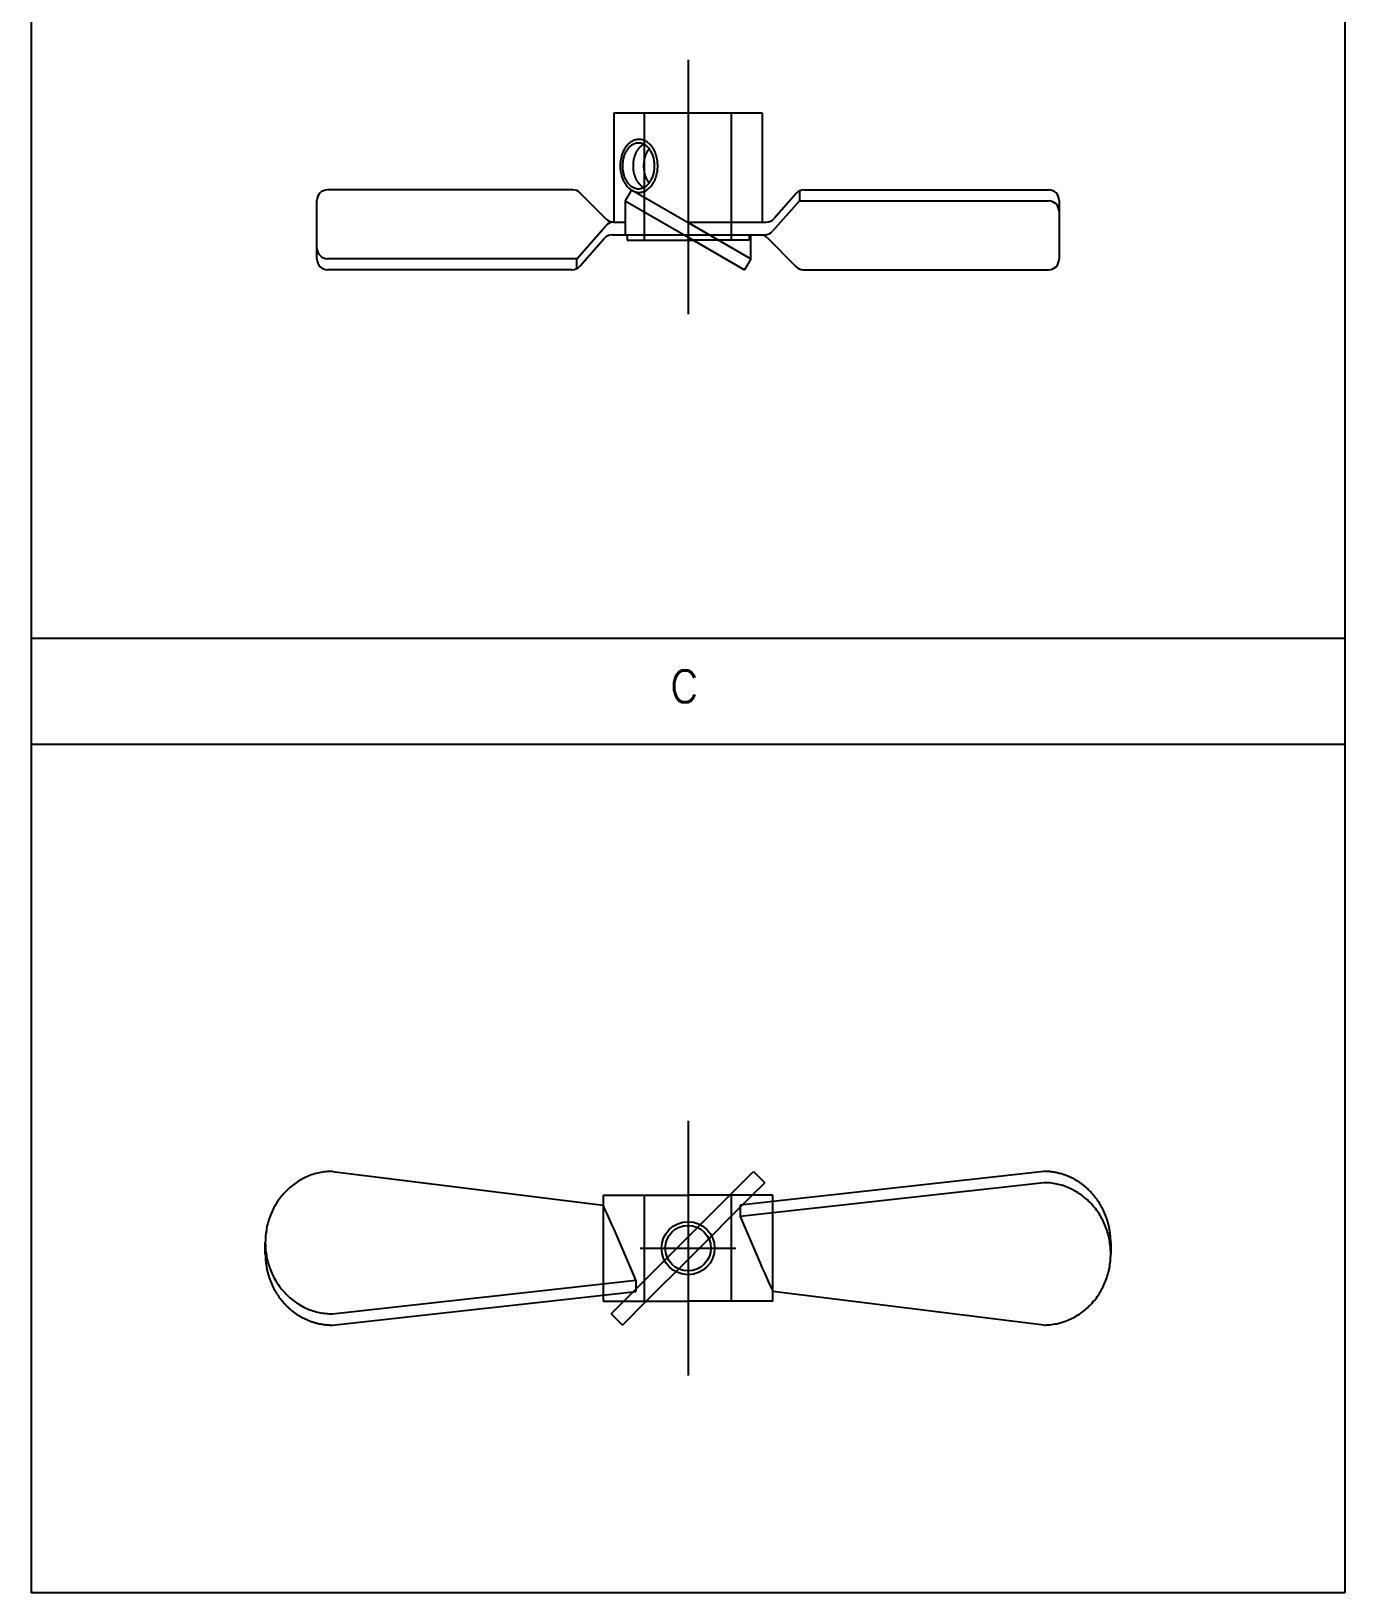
# Model space of a CAD drawing. Extents: x -205 to 734, y -924 to 175.
# Drawn here: x 610.4 to 734.3, y -832.4 to -685.1 of the extents above; entities that cross this region are included whole.
import ezdxf

# ---------------------------------------------------------------- set-up
doc = ezdxf.new("R2010")
doc.units = 0
doc.linetypes.add('CENTER', pattern=[50.8, 31.75, -6.35, 6.35, -6.35])
doc.linetypes.add('DASHED', pattern=[19.05, 12.7, -6.35])
doc.layers.get('0').update_dxf_attribs({"linetype": 'CONTINUOUS'})
doc.layers.add('CENTER', color=1, linetype='CENTER')
doc.styles.get("Standard").update_dxf_attribs({"font": 'txt.shx', "height": 3, "bigfont": 'bigfont.shx'})

# ---------------------------------------------------------------- blocks, each defined once
blk = doc.blocks.new('*U3')
at = {"color": 7, "linetype": 'CONTINUOUS'}
blk.add_text('C', height=3, dxfattribs=at).set_placement((493.82, 119.6))

msp = doc.modelspace()

# ---------------------------------------------------------------- linework, layer by layer
at = {"color": 7, "linetype": 'CONTINUOUS'}
for p, q in [((610.41, -562.4), (610.41, -832.4)), ((610.41, -562.4), (610.41, -832.4)), ((734.29, -562.4), (734.29, -832.4)), ((734.29, -562.4), (734.29, -832.4)), ((665.35, -692.81), (672.35, -692.81)), ((665.35, -692.81), (665.35, -703.11)), ((672.35, -692.81), (679.35, -692.81)), ((679.35, -692.81), (679.35, -703.11)), ((637.35, -706.61), (637.35, -701.07)), ((661.47, -700.07), (638.35, -700.07)), ((664.6, -702.81), (662.18, -700.37)), ((667.02, -700.07), (666.42, -701.11)), ((666.42, -701.11), (672.35, -704.53)), ((666.42, -701.11), (666.42, -704.31)), ((667.02, -700.07), (672.35, -703.15)), ((682.85, -701.11), (680.33, -703.97)), ((682.55, -700.41), (680.47, -702.77)), ((682.85, -700.17), (682.85, -701.11)), ((682.85, -701.11), (706.35, -701.11)), ((683.3, -700.07), (706.35, -700.07)), ((707.35, -701.07), (707.35, -706.61)), ((661.85, -706.57), (664.6, -703.45)), ((665.31, -703.11), (666.42, -703.11)), ((672.35, -703.11), (679.72, -703.11)), ((672.35, -703.15), (678.28, -706.57)), ((662.14, -707.27), (664.45, -704.65)), ((665.2, -704.31), (671.96, -704.31)), ((666.6, -704.31), (666.6, -704.81)), ((666.6, -704.81), (672.35, -704.81)), ((671.96, -704.31), (672.35, -704.31)), ((672.35, -704.53), (677.68, -707.61)), ((672.35, -704.81), (672.83, -704.81)), ((674.36, -704.31), (679.58, -704.31)), ((678.1, -704.31), (678.1, -704.81)), ((678.28, -706.57), (678.28, -704.31)), ((679.84, -704.61), (682.51, -707.31)), ((661.85, -706.57), (638.35, -706.57)), ((661.85, -707.51), (661.85, -706.57)), ((678.28, -706.57), (677.68, -707.61)), ((661.39, -707.61), (638.35, -707.61)), ((683.22, -707.61), (706.35, -707.61)), ((734.29, -742.4), (610.41, -742.4)), ((734.29, -752.4), (610.41, -752.4)), ((638.81, -792.66), (664.35, -795.84)), ((676.29, -794.9), (678.53, -792.66)), ((705.89, -792.66), (677.26, -795.84)), ((705.89, -793.72), (677.26, -796.9)), ((678.41, -794.9), (679.59, -793.72)), ((678.53, -792.66), (679.59, -793.72)), ((664.35, -794.9), (664.35, -795.84)), ((664.35, -794.9), (672.35, -794.9)), ((680.35, -794.9), (672.35, -794.9)), ((680.35, -795.49), (680.35, -794.9)), ((677.26, -795.84), (677.26, -796.9)), ((632.48, -800.43), (632.48, -799.37)), ((712.21, -799.37), (712.21, -800.43)), ((638.81, -806.09), (667.43, -802.91)), ((638.81, -807.15), (667.43, -803.97)), ((667.43, -802.91), (667.43, -803.97)), ((680.35, -804.9), (680.35, -803.97)), ((705.89, -807.15), (680.35, -803.97)), ((664.35, -804.31), (664.35, -804.9)), ((664.35, -804.9), (672.35, -804.9)), ((665.1, -806.09), (666.29, -804.9)), ((668.41, -804.9), (666.16, -807.15)), ((680.35, -804.9), (672.35, -804.9)), ((665.1, -806.09), (666.16, -807.15)), ((734.29, -832.4), (610.41, -832.4)), ((734.29, -832.4), (610.41, -832.4))]:
    msp.add_line(p, q, dxfattribs=at)
at = {"color": 3, "linetype": 'DASHED'}
for p, q in [((668.25, -704.81), (668.25, -692.81)), ((676.45, -704.81), (676.45, -692.81)), ((672.35, -704.31), (674.36, -704.31)), ((678.1, -704.81), (672.83, -704.81)), ((668.25, -804.9), (668.25, -794.9)), ((676.29, -794.9), (672.35, -798.84)), ((678.41, -794.9), (672.35, -800.96)), ((676.45, -804.9), (676.45, -794.9)), ((664.35, -795.84), (664.35, -804.31)), ((680.35, -803.97), (680.35, -795.49)), ((672.35, -798.84), (666.29, -804.9)), ((672.35, -800.96), (668.41, -804.9))]:
    msp.add_line(p, q, dxfattribs=at)
at = {"color": 7, "linetype": 'CONTINUOUS'}
for points in [[(667.72, -700.31, 0), (667.81, -700.31, 0), (667.9, -700.3, 0), (667.98, -700.28, 0), (668.07, -700.26, 0), (668.15, -700.23, 0), (668.24, -700.2, 0), (668.32, -700.16, 0), (668.4, -700.12, 0), (668.48, -700.07, 0), (668.56, -700.01, 0), (668.63, -699.95, 0), (668.71, -699.89, 0), (668.78, -699.82, 0), (668.85, -699.74, 0), (668.91, -699.66, 0), (668.97, -699.58, 0), (669.03, -699.49, 0), (669.09, -699.39, 0), (669.14, -699.3, 0), (669.19, -699.2, 0), (669.24, -699.09, 0), (669.28, -698.99, 0), (669.32, -698.88, 0), (669.36, -698.76, 0), (669.39, -698.65, 0), (669.41, -698.53, 0), (669.44, -698.42, 0), (669.46, -698.3, 0), (669.47, -698.18, 0), (669.48, -698.05, 0), (669.49, -697.93, 0), (669.49, -697.81, 0), (669.49, -697.69, 0), (669.48, -697.56, 0), (669.47, -697.44, 0), (669.46, -697.32, 0), (669.44, -697.2, 0), (669.41, -697.08, 0), (669.39, -696.97, 0), (669.36, -696.85, 0), (669.32, -696.74, 0), (669.28, -696.63, 0), (669.24, -696.52, 0), (669.19, -696.42, 0), (669.14, -696.32, 0), (669.09, -696.22, 0), (669.03, -696.13, 0), (668.97, -696.04, 0), (668.91, -695.96, 0), (668.85, -695.88, 0), (668.78, -695.8, 0), (668.71, -695.73, 0), (668.63, -695.66, 0), (668.56, -695.6, 0), (668.48, -695.55, 0), (668.4, -695.5, 0), (668.32, -695.46, 0), (668.24, -695.42, 0), (668.15, -695.38, 0), (668.07, -695.36, 0), (667.98, -695.34, 0), (667.9, -695.32, 0), (667.81, -695.31, 0), (667.72, -695.31, 0), (667.64, -695.31, 0), (667.55, -695.32, 0), (667.46, -695.34, 0), (667.38, -695.36, 0), (667.29, -695.38, 0), (667.21, -695.42, 0), (667.13, -695.46, 0), (667.05, -695.5, 0), (666.97, -695.55, 0), (666.89, -695.6, 0), (666.81, -695.66, 0), (666.74, -695.73, 0), (666.67, -695.8, 0), (666.6, -695.88, 0), (666.54, -695.96, 0), (666.47, -696.04, 0), (666.41, -696.13, 0), (666.36, -696.22, 0), (666.3, -696.32, 0), (666.25, -696.42, 0), (666.21, -696.52, 0), (666.16, -696.63, 0), (666.12, -696.74, 0), (666.09, -696.85, 0), (666.06, -696.97, 0), (666.03, -697.08, 0), (666.01, -697.2, 0), (665.99, -697.32, 0), (665.97, -697.44, 0), (665.96, -697.56, 0), (665.96, -697.69, 0), (665.96, -697.81, 0), (665.96, -697.93, 0), (665.96, -698.05, 0), (665.97, -698.18, 0), (665.99, -698.3, 0), (666.01, -698.42, 0), (666.03, -698.53, 0), (666.06, -698.65, 0), (666.09, -698.76, 0), (666.12, -698.88, 0), (666.16, -698.99, 0), (666.21, -699.09, 0), (666.25, -699.2, 0), (666.3, -699.3, 0), (666.36, -699.39, 0), (666.41, -699.49, 0), (666.47, -699.58, 0), (666.54, -699.66, 0), (666.6, -699.74, 0), (666.67, -699.82, 0), (666.74, -699.89, 0), (666.81, -699.95, 0), (666.89, -700.01, 0), (666.97, -700.07, 0), (667.05, -700.12, 0), (667.13, -700.16, 0), (667.21, -700.2, 0), (667.29, -700.23, 0), (667.38, -700.26, 0), (667.46, -700.28, 0), (667.55, -700.3, 0), (667.64, -700.31, 0), (667.72, -700.31, 0)], [(667.68, -699.96, 0), (667.75, -699.96, 0), (667.83, -699.95, 0), (667.9, -699.93, 0), (667.98, -699.92, 0), (668.05, -699.89, 0), (668.12, -699.87, 0), (668.19, -699.83, 0), (668.26, -699.79, 0), (668.33, -699.75, 0), (668.39, -699.71, 0), (668.46, -699.65, 0), (668.52, -699.6, 0), (668.58, -699.54, 0), (668.64, -699.47, 0), (668.7, -699.4, 0), (668.75, -699.33, 0), (668.8, -699.25, 0), (668.85, -699.17, 0), (668.9, -699.09, 0), (668.94, -699, 0), (668.98, -698.91, 0), (669.02, -698.82, 0), (669.05, -698.73, 0), (669.08, -698.63, 0), (669.11, -698.53, 0), (669.13, -698.43, 0), (669.15, -698.33, 0), (669.17, -698.23, 0), (669.18, -698.12, 0), (669.19, -698.02, 0), (669.2, -697.91, 0), (669.2, -697.81, 0), (669.2, -697.7, 0), (669.19, -697.6, 0), (669.18, -697.49, 0), (669.17, -697.39, 0), (669.15, -697.29, 0), (669.13, -697.18, 0), (669.11, -697.08, 0), (669.08, -696.99, 0), (669.05, -696.89, 0), (669.02, -696.79, 0), (668.98, -696.7, 0), (668.94, -696.61, 0), (668.9, -696.53, 0), (668.85, -696.45, 0), (668.8, -696.37, 0), (668.75, -696.29, 0), (668.7, -696.22, 0), (668.64, -696.15, 0), (668.58, -696.08, 0), (668.52, -696.02, 0), (668.46, -695.97, 0), (668.39, -695.91, 0), (668.33, -695.87, 0), (668.26, -695.82, 0), (668.19, -695.78, 0), (668.12, -695.75, 0), (668.05, -695.72, 0), (667.98, -695.7, 0), (667.9, -695.68, 0), (667.83, -695.67, 0), (667.75, -695.66, 0), (667.68, -695.66, 0), (667.6, -695.66, 0), (667.53, -695.67, 0), (667.46, -695.68, 0), (667.38, -695.7, 0), (667.31, -695.72, 0), (667.24, -695.75, 0), (667.17, -695.78, 0), (667.1, -695.82, 0), (667.03, -695.87, 0), (666.96, -695.91, 0), (666.9, -695.97, 0), (666.83, -696.02, 0), (666.77, -696.08, 0), (666.71, -696.15, 0), (666.66, -696.22, 0), (666.6, -696.29, 0), (666.55, -696.37, 0), (666.5, -696.45, 0), (666.46, -696.53, 0), (666.41, -696.61, 0), (666.37, -696.7, 0), (666.34, -696.79, 0), (666.3, -696.89, 0), (666.27, -696.99, 0), (666.25, -697.08, 0), (666.22, -697.18, 0), (666.2, -697.29, 0), (666.19, -697.39, 0), (666.17, -697.49, 0), (666.16, -697.6, 0), (666.16, -697.7, 0), (666.16, -697.81, 0), (666.16, -697.91, 0), (666.16, -698.02, 0), (666.17, -698.12, 0), (666.19, -698.23, 0), (666.2, -698.33, 0), (666.22, -698.43, 0), (666.25, -698.53, 0), (666.27, -698.63, 0), (666.3, -698.73, 0), (666.34, -698.82, 0), (666.37, -698.91, 0), (666.41, -699, 0), (666.46, -699.09, 0), (666.5, -699.17, 0), (666.55, -699.25, 0), (666.6, -699.33, 0), (666.66, -699.4, 0), (666.71, -699.47, 0), (666.77, -699.54, 0), (666.83, -699.6, 0), (666.9, -699.65, 0), (666.96, -699.71, 0), (667.03, -699.75, 0), (667.1, -699.79, 0), (667.17, -699.83, 0), (667.24, -699.87, 0), (667.31, -699.89, 0), (667.38, -699.92, 0), (667.46, -699.93, 0), (667.53, -699.95, 0), (667.6, -699.96, 0), (667.68, -699.96, 0)], [(668.18, -695.78, 0), (668.15, -695.79, 0), (668.12, -695.81, 0), (668.1, -695.82, 0), (668.07, -695.84, 0), (668.04, -695.86, 0), (668.01, -695.87, 0), (667.99, -695.89, 0), (667.96, -695.91, 0), (667.94, -695.93, 0), (667.91, -695.95, 0), (667.89, -695.97, 0), (667.86, -696, 0), (667.84, -696.02, 0), (667.81, -696.04, 0), (667.79, -696.07, 0), (667.76, -696.09, 0), (667.74, -696.12, 0), (667.72, -696.14, 0), (667.7, -696.17, 0), (667.67, -696.19, 0), (667.65, -696.22, 0), (667.63, -696.25, 0), (667.61, -696.28, 0), (667.59, -696.31, 0), (667.57, -696.34, 0), (667.55, -696.37, 0), (667.53, -696.4, 0), (667.51, -696.43, 0), (667.49, -696.46, 0), (667.47, -696.5, 0), (667.46, -696.53, 0), (667.44, -696.56, 0), (667.42, -696.6, 0), (667.41, -696.63, 0), (667.39, -696.67, 0), (667.38, -696.7, 0), (667.36, -696.74, 0), (667.35, -696.77, 0), (667.33, -696.81, 0), (667.32, -696.85, 0), (667.3, -696.88, 0), (667.29, -696.92, 0), (667.28, -696.96, 0), (667.27, -697, 0), (667.26, -697.04, 0), (667.25, -697.08, 0), (667.24, -697.12, 0), (667.23, -697.15, 0), (667.22, -697.2, 0), (667.21, -697.24, 0), (667.21, -697.27, 0), (667.2, -697.32, 0), (667.19, -697.36, 0), (667.19, -697.4, 0), (667.18, -697.44, 0), (667.18, -697.48, 0), (667.17, -697.52, 0), (667.17, -697.56, 0), (667.16, -697.6, 0), (667.16, -697.64, 0), (667.16, -697.68, 0), (667.16, -697.73, 0), (667.16, -697.77, 0), (667.16, -697.81, 0), (667.16, -697.85, 0), (667.16, -697.89, 0), (667.16, -697.93, 0), (667.16, -697.98, 0), (667.16, -698.02, 0), (667.17, -698.06, 0), (667.17, -698.1, 0), (667.18, -698.14, 0), (667.18, -698.18, 0), (667.19, -698.22, 0), (667.19, -698.26, 0), (667.2, -698.3, 0), (667.21, -698.34, 0), (667.21, -698.38, 0), (667.22, -698.42, 0), (667.23, -698.46, 0), (667.24, -698.5, 0), (667.25, -698.54, 0), (667.26, -698.58, 0), (667.27, -698.62, 0), (667.28, -698.66, 0), (667.29, -698.7, 0), (667.3, -698.73, 0), (667.32, -698.77, 0), (667.33, -698.81, 0), (667.35, -698.84, 0), (667.36, -698.88, 0), (667.38, -698.91, 0), (667.39, -698.95, 0), (667.41, -698.99, 0), (667.42, -699.02, 0), (667.44, -699.05, 0), (667.46, -699.09, 0), (667.47, -699.12, 0), (667.49, -699.15, 0), (667.51, -699.19, 0), (667.53, -699.22, 0), (667.55, -699.25, 0), (667.57, -699.28, 0), (667.59, -699.31, 0), (667.61, -699.34, 0), (667.63, -699.37, 0), (667.65, -699.4, 0), (667.67, -699.42, 0), (667.7, -699.45, 0), (667.72, -699.48, 0), (667.74, -699.5, 0), (667.76, -699.53, 0), (667.79, -699.55, 0), (667.81, -699.58, 0), (667.84, -699.6, 0), (667.86, -699.62, 0), (667.89, -699.64, 0), (667.91, -699.67, 0), (667.94, -699.69, 0), (667.96, -699.71, 0), (667.99, -699.73, 0), (668.01, -699.74, 0), (668.04, -699.76, 0), (668.07, -699.78, 0), (668.1, -699.79, 0), (668.12, -699.81, 0), (668.15, -699.83, 0), (668.18, -699.84, 0)], [(668.68, -696.19, 0), (668.66, -696.21, 0), (668.65, -696.23, 0), (668.63, -696.25, 0), (668.62, -696.27, 0), (668.6, -696.29, 0), (668.59, -696.31, 0), (668.58, -696.33, 0), (668.56, -696.35, 0), (668.55, -696.37, 0), (668.53, -696.39, 0), (668.52, -696.41, 0), (668.51, -696.43, 0), (668.5, -696.46, 0), (668.48, -696.48, 0), (668.47, -696.5, 0), (668.46, -696.52, 0), (668.45, -696.55, 0), (668.43, -696.57, 0), (668.42, -696.6, 0), (668.41, -696.62, 0), (668.4, -696.64, 0), (668.39, -696.67, 0), (668.38, -696.69, 0), (668.37, -696.72, 0), (668.36, -696.74, 0), (668.35, -696.77, 0), (668.34, -696.79, 0), (668.33, -696.82, 0), (668.32, -696.84, 0), (668.31, -696.87, 0), (668.3, -696.89, 0), (668.29, -696.92, 0), (668.29, -696.95, 0), (668.28, -696.97, 0), (668.27, -697, 0), (668.26, -697.02, 0), (668.25, -697.05, 0), (668.25, -697.08, 0), (668.24, -697.11, 0), (668.24, -697.13, 0), (668.23, -697.16, 0), (668.22, -697.19, 0), (668.22, -697.22, 0), (668.21, -697.24, 0), (668.21, -697.27, 0), (668.2, -697.3, 0), (668.2, -697.33, 0), (668.19, -697.35, 0), (668.19, -697.38, 0), (668.18, -697.41, 0), (668.18, -697.44, 0), (668.18, -697.47, 0), (668.17, -697.5, 0), (668.17, -697.52, 0), (668.17, -697.55, 0), (668.17, -697.58, 0), (668.16, -697.61, 0), (668.16, -697.64, 0), (668.16, -697.67, 0), (668.16, -697.69, 0), (668.16, -697.72, 0), (668.16, -697.75, 0), (668.16, -697.78, 0), (668.16, -697.81, 0), (668.16, -697.84, 0), (668.16, -697.87, 0), (668.16, -697.89, 0), (668.16, -697.92, 0), (668.16, -697.95, 0), (668.16, -697.98, 0), (668.16, -698.01, 0), (668.17, -698.04, 0), (668.17, -698.07, 0), (668.17, -698.09, 0), (668.17, -698.12, 0), (668.18, -698.15, 0), (668.18, -698.18, 0), (668.18, -698.21, 0), (668.19, -698.24, 0), (668.19, -698.26, 0), (668.2, -698.29, 0), (668.2, -698.32, 0), (668.21, -698.35, 0), (668.21, -698.38, 0), (668.22, -698.4, 0), (668.22, -698.43, 0), (668.23, -698.46, 0), (668.24, -698.49, 0), (668.24, -698.51, 0), (668.25, -698.54, 0), (668.25, -698.57, 0), (668.26, -698.59, 0), (668.27, -698.62, 0), (668.28, -698.65, 0), (668.29, -698.67, 0), (668.29, -698.7, 0), (668.3, -698.72, 0), (668.31, -698.75, 0), (668.32, -698.78, 0), (668.33, -698.8, 0), (668.34, -698.83, 0), (668.35, -698.85, 0), (668.36, -698.88, 0), (668.37, -698.9, 0), (668.38, -698.93, 0), (668.39, -698.95, 0), (668.4, -698.97, 0), (668.41, -699, 0), (668.42, -699.02, 0), (668.43, -699.05, 0), (668.45, -699.07, 0), (668.46, -699.09, 0), (668.47, -699.12, 0), (668.48, -699.14, 0), (668.5, -699.16, 0), (668.51, -699.18, 0), (668.52, -699.2, 0), (668.53, -699.23, 0), (668.55, -699.25, 0), (668.56, -699.27, 0), (668.58, -699.29, 0), (668.59, -699.31, 0), (668.6, -699.33, 0), (668.62, -699.35, 0), (668.63, -699.37, 0), (668.65, -699.39, 0), (668.66, -699.41, 0), (668.68, -699.43, 0)], [(638.81, -792.65, 0), (638.65, -792.66, 0), (638.5, -792.66, 0), (638.34, -792.67, 0), (638.19, -792.69, 0), (638.03, -792.71, 0), (637.88, -792.73, 0), (637.73, -792.75, 0), (637.57, -792.78, 0), (637.42, -792.82, 0), (637.27, -792.86, 0), (637.12, -792.9, 0), (636.97, -792.94, 0), (636.82, -792.99, 0), (636.68, -793.05, 0), (636.53, -793.11, 0), (636.39, -793.17, 0), (636.24, -793.23, 0), (636.1, -793.3, 0), (635.96, -793.37, 0), (635.83, -793.45, 0), (635.69, -793.53, 0), (635.55, -793.61, 0), (635.42, -793.7, 0), (635.29, -793.79, 0), (635.16, -793.88, 0), (635.04, -793.98, 0), (634.92, -794.08, 0), (634.79, -794.18, 0), (634.68, -794.29, 0), (634.56, -794.39, 0), (634.45, -794.51, 0), (634.34, -794.62, 0), (634.23, -794.74, 0), (634.12, -794.86, 0), (634.02, -794.99, 0), (633.92, -795.11, 0), (633.82, -795.24, 0), (633.73, -795.37, 0), (633.64, -795.5, 0), (633.55, -795.64, 0), (633.46, -795.78, 0), (633.38, -795.92, 0), (633.3, -796.06, 0), (633.23, -796.21, 0), (633.16, -796.35, 0), (633.09, -796.5, 0), (633.03, -796.65, 0), (632.96, -796.8, 0), (632.91, -796.96, 0), (632.85, -797.11, 0), (632.8, -797.26, 0), (632.75, -797.42, 0), (632.71, -797.58, 0), (632.67, -797.74, 0), (632.64, -797.9, 0), (632.61, -798.06, 0), (632.58, -798.22, 0), (632.55, -798.39, 0), (632.53, -798.55, 0), (632.51, -798.71, 0), (632.5, -798.88, 0), (632.49, -799.04, 0), (632.49, -799.21, 0), (632.48, -799.37, 0), (632.49, -799.54, 0), (632.49, -799.7, 0), (632.5, -799.87, 0), (632.51, -800.03, 0), (632.53, -800.2, 0), (632.55, -800.36, 0), (632.58, -800.52, 0), (632.61, -800.68, 0), (632.64, -800.84, 0), (632.67, -801, 0), (632.71, -801.16, 0), (632.75, -801.32, 0), (632.8, -801.48, 0), (632.85, -801.64, 0), (632.91, -801.79, 0), (632.96, -801.94, 0), (633.03, -802.1, 0), (633.09, -802.25, 0), (633.16, -802.39, 0), (633.23, -802.54, 0), (633.3, -802.68, 0), (633.38, -802.83, 0), (633.46, -802.97, 0), (633.55, -803.11, 0), (633.64, -803.24, 0), (633.73, -803.37, 0), (633.82, -803.5, 0), (633.92, -803.63, 0), (634.02, -803.76, 0), (634.12, -803.88, 0), (634.23, -804, 0), (634.34, -804.12, 0), (634.45, -804.24, 0), (634.56, -804.35, 0), (634.68, -804.46, 0), (634.79, -804.57, 0), (634.92, -804.67, 0), (635.04, -804.77, 0), (635.16, -804.87, 0), (635.29, -804.96, 0), (635.42, -805.05, 0), (635.55, -805.13, 0), (635.69, -805.22, 0), (635.83, -805.3, 0), (635.96, -805.37, 0), (636.1, -805.45, 0), (636.24, -805.51, 0), (636.39, -805.58, 0), (636.53, -805.64, 0), (636.68, -805.7, 0), (636.82, -805.75, 0), (636.97, -805.8, 0), (637.12, -805.85, 0), (637.27, -805.89, 0), (637.42, -805.93, 0), (637.57, -805.96, 0), (637.73, -805.99, 0), (637.88, -806.02, 0), (638.03, -806.04, 0), (638.19, -806.06, 0), (638.34, -806.07, 0), (638.5, -806.08, 0), (638.65, -806.09, 0), (638.81, -806.09, 0)], [(712.21, -799.37, 0), (712.21, -799.29, 0), (712.21, -799.21, 0), (712.21, -799.12, 0), (712.2, -799.04, 0), (712.2, -798.96, 0), (712.19, -798.88, 0), (712.19, -798.8, 0), (712.18, -798.71, 0), (712.17, -798.63, 0), (712.16, -798.55, 0), (712.15, -798.47, 0), (712.14, -798.39, 0), (712.13, -798.3, 0), (712.12, -798.22, 0), (712.1, -798.14, 0), (712.09, -798.06, 0), (712.07, -797.98, 0), (712.06, -797.9, 0), (712.04, -797.82, 0), (712.02, -797.74, 0), (712, -797.66, 0), (711.98, -797.58, 0), (711.96, -797.5, 0), (711.94, -797.42, 0), (711.91, -797.34, 0), (711.89, -797.26, 0), (711.87, -797.19, 0), (711.84, -797.11, 0), (711.81, -797.03, 0), (711.79, -796.96, 0), (711.76, -796.88, 0), (711.73, -796.8, 0), (711.7, -796.73, 0), (711.67, -796.65, 0), (711.63, -796.58, 0), (711.6, -796.5, 0), (711.57, -796.43, 0), (711.53, -796.35, 0), (711.5, -796.28, 0), (711.46, -796.21, 0), (711.43, -796.13, 0), (711.39, -796.06, 0), (711.35, -795.99, 0), (711.31, -795.92, 0), (711.27, -795.85, 0), (711.23, -795.78, 0), (711.19, -795.71, 0), (711.14, -795.64, 0), (711.1, -795.57, 0), (711.06, -795.5, 0), (711.01, -795.44, 0), (710.97, -795.37, 0), (710.92, -795.3, 0), (710.87, -795.24, 0), (710.82, -795.17, 0), (710.77, -795.11, 0), (710.73, -795.05, 0), (710.67, -794.99, 0), (710.62, -794.92, 0), (710.57, -794.86, 0), (710.52, -794.8, 0), (710.47, -794.74, 0), (710.41, -794.68, 0), (710.36, -794.62, 0), (710.3, -794.57, 0), (710.25, -794.51, 0), (710.19, -794.45, 0), (710.13, -794.39, 0), (710.08, -794.34, 0), (710.02, -794.29, 0), (709.96, -794.23, 0), (709.9, -794.18, 0), (709.84, -794.13, 0), (709.78, -794.08, 0), (709.72, -794.03, 0), (709.65, -793.98, 0), (709.59, -793.93, 0), (709.53, -793.88, 0), (709.46, -793.83, 0), (709.4, -793.79, 0), (709.34, -793.74, 0), (709.27, -793.7, 0), (709.2, -793.65, 0), (709.14, -793.61, 0), (709.07, -793.57, 0), (709, -793.53, 0), (708.93, -793.49, 0), (708.87, -793.45, 0), (708.8, -793.41, 0), (708.73, -793.37, 0), (708.66, -793.34, 0), (708.59, -793.3, 0), (708.52, -793.26, 0), (708.45, -793.23, 0), (708.38, -793.2, 0), (708.31, -793.17, 0), (708.23, -793.13, 0), (708.16, -793.11, 0), (708.09, -793.08, 0), (708.02, -793.05, 0), (707.94, -793.02, 0), (707.87, -792.99, 0), (707.8, -792.97, 0), (707.72, -792.94, 0), (707.65, -792.92, 0), (707.57, -792.9, 0), (707.5, -792.88, 0), (707.42, -792.86, 0), (707.35, -792.84, 0), (707.27, -792.82, 0), (707.2, -792.8, 0), (707.12, -792.78, 0), (707.04, -792.77, 0), (706.97, -792.75, 0), (706.89, -792.74, 0), (706.81, -792.73, 0), (706.74, -792.72, 0), (706.66, -792.71, 0), (706.58, -792.7, 0), (706.51, -792.69, 0), (706.43, -792.68, 0), (706.35, -792.67, 0), (706.27, -792.67, 0), (706.2, -792.66, 0), (706.12, -792.66, 0), (706.04, -792.66, 0), (705.96, -792.66, 0), (705.89, -792.65, 0)], [(705.89, -807.15, 0), (706.04, -807.15, 0), (706.2, -807.14, 0), (706.35, -807.13, 0), (706.51, -807.12, 0), (706.66, -807.1, 0), (706.81, -807.08, 0), (706.97, -807.05, 0), (707.12, -807.02, 0), (707.27, -806.99, 0), (707.42, -806.95, 0), (707.57, -806.91, 0), (707.72, -806.86, 0), (707.87, -806.81, 0), (708.02, -806.76, 0), (708.16, -806.7, 0), (708.31, -806.64, 0), (708.45, -806.57, 0), (708.59, -806.51, 0), (708.73, -806.43, 0), (708.87, -806.36, 0), (709, -806.28, 0), (709.14, -806.2, 0), (709.27, -806.11, 0), (709.4, -806.02, 0), (709.53, -805.92, 0), (709.65, -805.83, 0), (709.78, -805.73, 0), (709.9, -805.63, 0), (710.02, -805.52, 0), (710.13, -805.41, 0), (710.25, -805.3, 0), (710.36, -805.18, 0), (710.47, -805.07, 0), (710.57, -804.94, 0), (710.67, -804.82, 0), (710.77, -804.7, 0), (710.87, -804.57, 0), (710.97, -804.43, 0), (711.06, -804.3, 0), (711.14, -804.16, 0), (711.23, -804.03, 0), (711.31, -803.89, 0), (711.39, -803.74, 0), (711.46, -803.6, 0), (711.53, -803.45, 0), (711.6, -803.3, 0), (711.67, -803.15, 0), (711.73, -803, 0), (711.79, -802.85, 0), (711.84, -802.7, 0), (711.89, -802.54, 0), (711.94, -802.38, 0), (711.98, -802.23, 0), (712.02, -802.07, 0), (712.06, -801.9, 0), (712.09, -801.74, 0), (712.12, -801.58, 0), (712.14, -801.42, 0), (712.16, -801.26, 0), (712.18, -801.09, 0), (712.19, -800.93, 0), (712.2, -800.76, 0), (712.21, -800.6, 0), (712.21, -800.43, 0), (712.21, -800.27, 0), (712.2, -800.1, 0), (712.19, -799.94, 0), (712.18, -799.77, 0), (712.16, -799.61, 0), (712.14, -799.45, 0), (712.12, -799.28, 0), (712.09, -799.12, 0), (712.06, -798.96, 0), (712.02, -798.8, 0), (711.98, -798.64, 0), (711.94, -798.48, 0), (711.89, -798.33, 0), (711.84, -798.17, 0), (711.79, -798.02, 0), (711.73, -797.86, 0), (711.67, -797.71, 0), (711.6, -797.56, 0), (711.53, -797.41, 0), (711.46, -797.27, 0), (711.39, -797.12, 0), (711.31, -796.98, 0), (711.23, -796.84, 0), (711.14, -796.7, 0), (711.06, -796.57, 0), (710.97, -796.43, 0), (710.87, -796.3, 0), (710.77, -796.17, 0), (710.67, -796.05, 0), (710.57, -795.92, 0), (710.47, -795.8, 0), (710.36, -795.68, 0), (710.25, -795.57, 0), (710.13, -795.46, 0), (710.02, -795.35, 0), (709.9, -795.24, 0), (709.78, -795.14, 0), (709.65, -795.04, 0), (709.53, -794.94, 0), (709.4, -794.85, 0), (709.27, -794.76, 0), (709.14, -794.67, 0), (709, -794.59, 0), (708.87, -794.51, 0), (708.73, -794.43, 0), (708.59, -794.36, 0), (708.45, -794.29, 0), (708.31, -794.23, 0), (708.16, -794.17, 0), (708.02, -794.11, 0), (707.87, -794.05, 0), (707.72, -794, 0), (707.57, -793.96, 0), (707.42, -793.92, 0), (707.27, -793.88, 0), (707.12, -793.85, 0), (706.97, -793.82, 0), (706.81, -793.79, 0), (706.66, -793.77, 0), (706.51, -793.75, 0), (706.35, -793.73, 0), (706.2, -793.72, 0), (706.04, -793.72, 0), (705.89, -793.72, 0)], [(632.48, -800.43, 0), (632.48, -800.52, 0), (632.49, -800.6, 0), (632.49, -800.68, 0), (632.49, -800.76, 0), (632.5, -800.85, 0), (632.5, -800.93, 0), (632.51, -801.01, 0), (632.51, -801.09, 0), (632.52, -801.17, 0), (632.53, -801.26, 0), (632.54, -801.34, 0), (632.55, -801.42, 0), (632.56, -801.5, 0), (632.58, -801.58, 0), (632.59, -801.66, 0), (632.61, -801.74, 0), (632.62, -801.83, 0), (632.64, -801.9, 0), (632.65, -801.99, 0), (632.67, -802.07, 0), (632.69, -802.14, 0), (632.71, -802.23, 0), (632.73, -802.3, 0), (632.75, -802.38, 0), (632.78, -802.46, 0), (632.8, -802.54, 0), (632.83, -802.62, 0), (632.85, -802.7, 0), (632.88, -802.77, 0), (632.91, -802.85, 0), (632.93, -802.93, 0), (632.96, -803, 0), (633, -803.08, 0), (633.03, -803.15, 0), (633.06, -803.23, 0), (633.09, -803.3, 0), (633.12, -803.38, 0), (633.16, -803.45, 0), (633.19, -803.53, 0), (633.23, -803.6, 0), (633.27, -803.67, 0), (633.3, -803.74, 0), (633.34, -803.82, 0), (633.38, -803.89, 0), (633.42, -803.96, 0), (633.46, -804.03, 0), (633.51, -804.1, 0), (633.55, -804.16, 0), (633.59, -804.23, 0), (633.64, -804.3, 0), (633.68, -804.37, 0), (633.73, -804.43, 0), (633.77, -804.5, 0), (633.82, -804.57, 0), (633.87, -804.63, 0), (633.92, -804.7, 0), (633.97, -804.76, 0), (634.02, -804.82, 0), (634.07, -804.88, 0), (634.12, -804.94, 0), (634.17, -805, 0), (634.23, -805.07, 0), (634.28, -805.12, 0), (634.34, -805.18, 0), (634.39, -805.24, 0), (634.45, -805.3, 0), (634.5, -805.36, 0), (634.56, -805.41, 0), (634.62, -805.47, 0), (634.68, -805.52, 0), (634.74, -805.57, 0), (634.79, -805.63, 0), (634.86, -805.68, 0), (634.92, -805.73, 0), (634.98, -805.78, 0), (635.04, -805.83, 0), (635.1, -805.88, 0), (635.16, -805.92, 0), (635.23, -805.97, 0), (635.29, -806.02, 0), (635.36, -806.06, 0), (635.42, -806.11, 0), (635.49, -806.15, 0), (635.55, -806.2, 0), (635.62, -806.24, 0), (635.69, -806.28, 0), (635.76, -806.32, 0), (635.83, -806.36, 0), (635.89, -806.4, 0), (635.96, -806.43, 0), (636.03, -806.47, 0), (636.1, -806.51, 0), (636.17, -806.54, 0), (636.24, -806.57, 0), (636.32, -806.61, 0), (636.39, -806.64, 0), (636.46, -806.67, 0), (636.53, -806.7, 0), (636.6, -806.73, 0), (636.68, -806.76, 0), (636.75, -806.78, 0), (636.82, -806.81, 0), (636.9, -806.84, 0), (636.97, -806.86, 0), (637.04, -806.88, 0), (637.12, -806.91, 0), (637.2, -806.93, 0), (637.27, -806.95, 0), (637.35, -806.97, 0), (637.42, -806.99, 0), (637.5, -807, 0), (637.57, -807.02, 0), (637.65, -807.04, 0), (637.73, -807.05, 0), (637.8, -807.07, 0), (637.88, -807.08, 0), (637.96, -807.09, 0), (638.03, -807.1, 0), (638.11, -807.11, 0), (638.19, -807.12, 0), (638.26, -807.13, 0), (638.34, -807.13, 0), (638.42, -807.14, 0), (638.5, -807.14, 0), (638.57, -807.15, 0), (638.65, -807.15, 0), (638.73, -807.15, 0), (638.81, -807.15, 0)]]:
    msp.add_polyline3d(points, dxfattribs=at)
for radius in [2.5, 2.15]:
    msp.add_circle((672.35, -799.9), radius, dxfattribs=at)
for centre, radius, start, end in [((638.35, -701.07), 1, 90, 180), ((661.47, -701.07), 1, 44.6278, 90), ((683.3, -701.07), 1, 90, 138.6246), ((706.35, -701.07), 1, 0, 90), ((706.35, -702.11), 1, 0, 90), ((665.31, -702.11), 1, 224.6278, 270), ((665.35, -704.11), 1, 90, 138.6246), ((679.58, -703.31), 1, 270, 318.6246), ((679.72, -702.11), 1, 270, 318.6246), ((665.2, -705.31), 1, 90, 138.6246), ((679.13, -705.31), 1, 44.6278, 90), ((638.35, -705.57), 1, 180, 270), ((638.35, -706.61), 1, 180, 270), ((706.35, -706.61), 1, 270, 0), ((661.39, -706.61), 1, 270, 318.6246), ((683.22, -706.61), 1, 224.6278, 270), ((465.81, -886.57), 218.29, 22.5368, 24.5616), ((878.88, -713.23), 218.29, 202.5368, 204.5616)]:
    msp.add_arc(centre, radius, start, end, dxfattribs=at)
at = {"layer": 'CENTER', "color": 1, "linetype": 'CENTER'}
for p, q in [((672.35, -687.81), (672.35, -711.81)), ((672.35, -787.9), (672.35, -811.9)), ((667.85, -799.9), (676.85, -799.9))]:
    msp.add_line(p, q, dxfattribs=at)

# ---------------------------------------------------------------- block references
at = {"color": 7, "linetype": 'CONTINUOUS'}
msp.add_blockref('*U3', (176.83, -868), dxfattribs=at)

doc.saveas('drawing.dxf')
